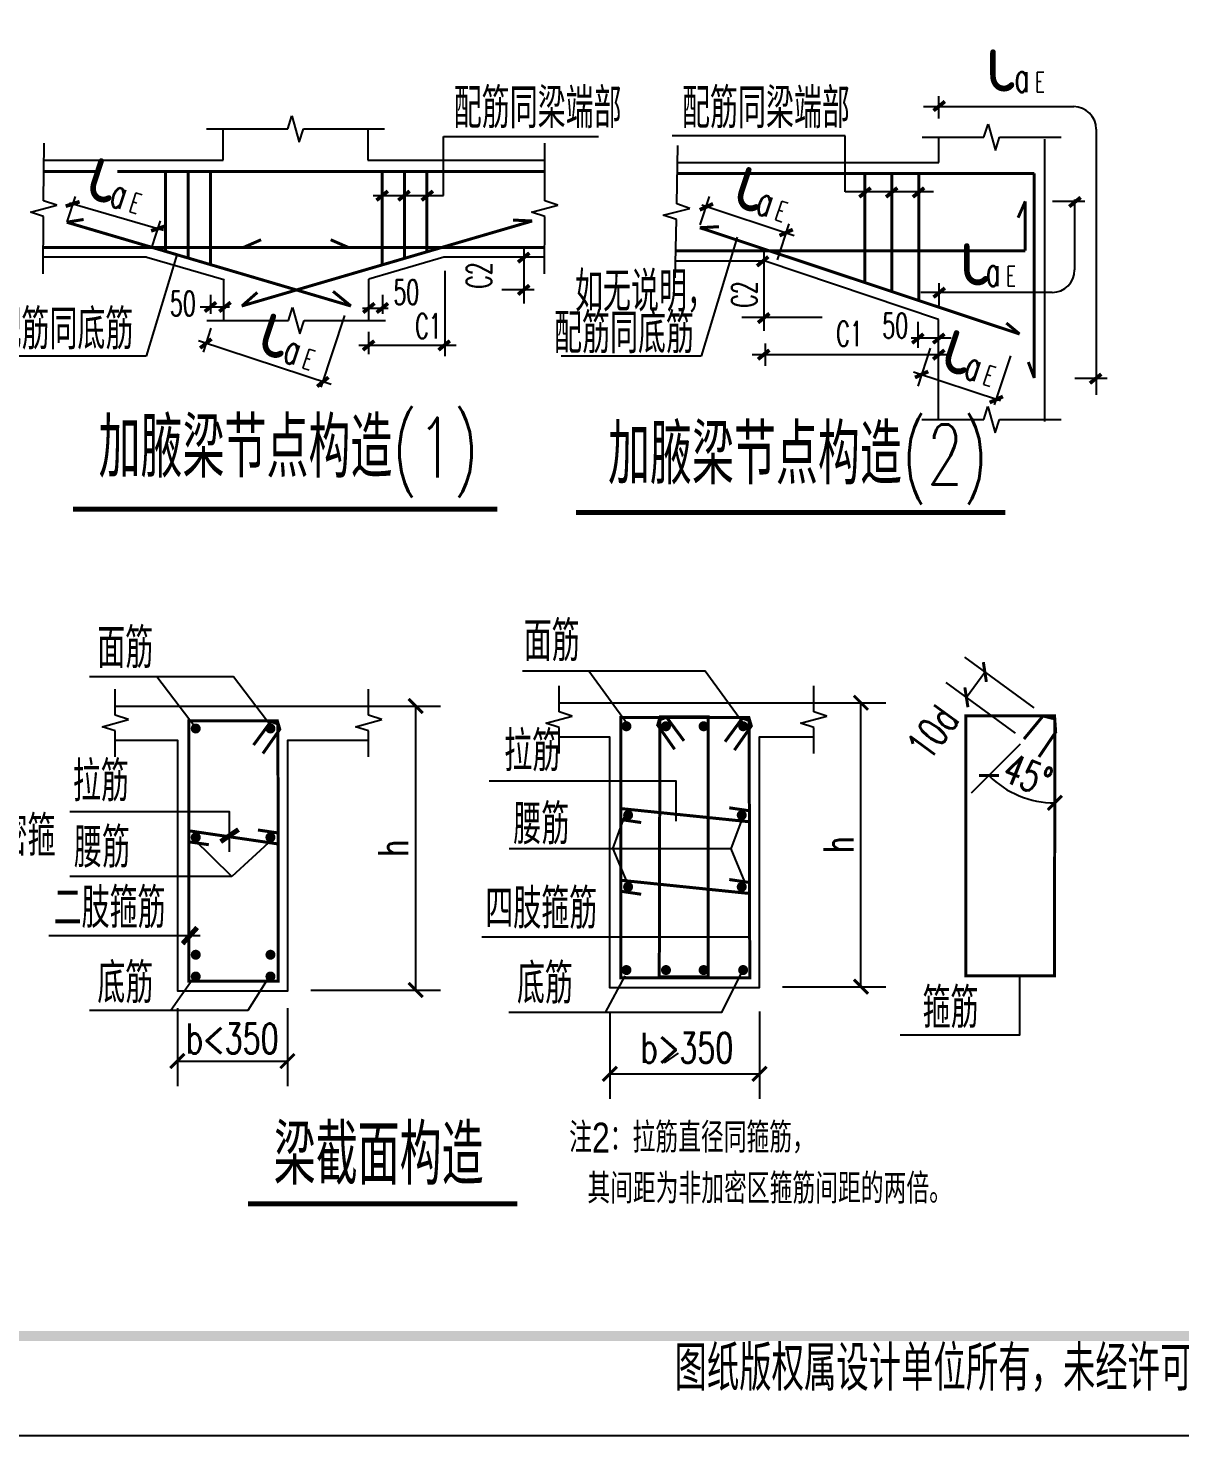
# Model space of a CAD drawing. Extents: x 250899 to 650964, y 268083 to 317384.
# Drawn here: x 421176 to 432701, y 271733 to 285818 of the extents above; entities that cross this region are included whole.
import ezdxf
from ezdxf.enums import TextEntityAlignment as Align

# ---------------------------------------------------------------- set-up
doc = ezdxf.new("R2010")
doc.units = 0
doc.header["$LTSCALE"] = 1000
doc.header["$MEASUREMENT"] = 0
for name, color, linetype in [('14', 14, 'Continuous'), ('_0', 7, 'Continuous'), ('BAR-TEXT', 7, 'Continuous'), ('LP2', 2, 'Continuous'), ('OTHER', 7, 'Continuous'), ('PUB_TEXT', 7, 'Continuous'), ('PUB_TITLE', 4, 'Continuous'), ('SLABSTEE', 7, 'Continuous')]:
    doc.layers.add(name, color=color, linetype=linetype)
doc.styles.add('_HZTXT', font='gs_txt.shx', dxfattribs={"width": 0.8, "bigfont": 'gs_hztxt.shx'})
doc.styles.add('DIM_S2', font='simplex.shx', dxfattribs={"width": 0.7})
doc.styles.add('HZ', font='txt', dxfattribs={"width": 0.8, "bigfont": 'hztxt'})
doc.styles.add('HZTXT', font='txt.shx', dxfattribs={"bigfont": 'hztxt.shx'})
doc.styles.add('hztxt0', font='romans.shx', dxfattribs={"bigfont": 'gbcbig0.shx'})
doc.styles.add('simplex', font='SIMPLEX.shx', dxfattribs={"width": 0.5})
doc.styles.add('TSSD_Rein', font='tssdeng.shx', dxfattribs={"width": 0.7, "bigfont": 'hztxt.shx'})
doc.dimstyles.new('DIM_01', dxfattribs={"dimtxt": 300, "dimasz": 1, "dimexe": 250, "dimexo": 0.0625, "dimgap": 75, "dimtad": 1, "dimdec": 0, "dimzin": 0, "dimdsep": 46, "dimtxsty": 'DIM_S2', "dimblk": 'DI', "dimblk1": 'DI', "dimblk2": 'DI', "dimsah": 1, "dimcen": 0.09, "dimadec": 0, "dimazin": 0, "dimtfac": 1, "dimtdec": 0, "dimtix": 1, "dimtofl": 0, "dimtmove": 2, "dimatfit": 3, "dimldrblk": 'DI', "dimfxl": 1, "dimtolj": 1, "dimtzin": 0, "dimarcsym": 0})

# ---------------------------------------------------------------- blocks, each defined once
blk = doc.blocks.new('DI')
at = {"const_width": 30}
blk.add_lwpolyline([(-71, -71), (71, 71)], dxfattribs=at)
blk = doc.blocks.new('*D140')
at = {"color": 0, "lineweight": -2, "transparency": 16777216}
for p, q in [((431243, 279016), (430548, 279524)), ((430565, 279124), (430749, 279375)), ((431057, 278763), (430363, 279270))]:
    blk.add_line(p, q, dxfattribs=at)
at = {"layer": 'Defpoints', "color": 0, "transparency": 16777216}
for p in [(430750, 279376), (431243, 279016), (431057, 278763)]:
    blk.add_point(p, dxfattribs=at)
at = {"color": 0, "lineweight": -2, "transparency": 16777216}
for p, rotation in [((430750, 279376), 53.82228043452883), ((430565, 279123), 233.8222804345289)]:
    blk.add_blockref('DI', p, dxfattribs=dict(at, rotation=rotation))
at = {"color": 0, "transparency": 16777216, "insert": (430228, 278772), "char_height": 300, "attachment_point": 5, "rotation": 53.8223, "style": 'DIM_S2'}
blk.add_mtext('\\A1;10d', dxfattribs=at)
blk = doc.blocks.new('*D139')
at = {"color": 0, "lineweight": -2, "transparency": 16777216}
for p, q in [((426997, 275978), (426997, 275106)), ((428495, 275978), (428495, 275106)), ((426998, 275356), (428494, 275356))]:
    blk.add_line(p, q, dxfattribs=at)
at = {"layer": 'Defpoints', "color": 0, "transparency": 16777216}
for p in [(426997, 275978), (428495, 275978), (428495, 275356)]:
    blk.add_point(p, dxfattribs=at)
at = {"color": 0, "lineweight": -2, "transparency": 16777216, "rotation": 180}
blk.add_blockref('DI', (426997, 275356), dxfattribs=at)
at = {"color": 0, "lineweight": -2, "transparency": 16777216}
blk.add_blockref('DI', (428495, 275356), dxfattribs=at)
at = {"color": 0, "transparency": 16777216, "insert": (427769, 275616), "char_height": 300, "attachment_point": 5, "style": 'DIM_S2'}
blk.add_mtext('\\A1;b>350', dxfattribs=at)
blk = doc.blocks.new('*D137')
at = {"color": 0, "lineweight": -2, "transparency": 16777216}
for p, q in [((428724, 279068), (429760, 279068)), ((429510, 276228), (429510, 279067)), ((428724, 276227), (429760, 276227))]:
    blk.add_line(p, q, dxfattribs=at)
at = {"layer": 'Defpoints', "color": 0, "transparency": 16777216}
for p in [(428724, 279068), (429510, 279068), (428724, 276227)]:
    blk.add_point(p, dxfattribs=at)
at = {"color": 0, "lineweight": -2, "transparency": 16777216}
for p, rotation in [((429510, 279068), 90), ((429510, 276227), 270)]:
    blk.add_blockref('DI', p, dxfattribs=dict(at, rotation=rotation))
at = {"color": 0, "transparency": 16777216, "insert": (429285, 277648), "char_height": 300, "attachment_point": 5, "rotation": 90, "style": 'DIM_S2'}
blk.add_mtext('\\A1;h', dxfattribs=at)
blk = doc.blocks.new('*D136')
at = {"color": 0, "lineweight": -2, "transparency": 16777216}
for p, q in [((422669, 276011), (422669, 275233)), ((423770, 276011), (423770, 275233)), ((422670, 275483), (423769, 275483))]:
    blk.add_line(p, q, dxfattribs=at)
at = {"layer": 'Defpoints', "color": 0, "transparency": 16777216}
for p in [(422669, 276011), (423770, 276011), (423770, 275483)]:
    blk.add_point(p, dxfattribs=at)
at = {"color": 0, "lineweight": -2, "transparency": 16777216, "rotation": 180}
blk.add_blockref('DI', (422669, 275483), dxfattribs=at)
at = {"color": 0, "lineweight": -2, "transparency": 16777216}
blk.add_blockref('DI', (423770, 275483), dxfattribs=at)
at = {"color": 0, "transparency": 16777216, "insert": (423219, 275708), "char_height": 300, "attachment_point": 5, "style": 'DIM_S2'}
blk.add_mtext('\\A1;b<350', dxfattribs=at)
blk = doc.blocks.new('*D134')
at = {"color": 0, "lineweight": -2, "transparency": 16777216}
for p, q in [((424004, 279035), (425304, 279035)), ((425054, 276194), (425054, 279034)), ((424004, 276193), (425304, 276193))]:
    blk.add_line(p, q, dxfattribs=at)
at = {"layer": 'Defpoints', "color": 0, "transparency": 16777216}
for p in [(424004, 279035), (425054, 279035), (424004, 276193)]:
    blk.add_point(p, dxfattribs=at)
at = {"color": 0, "lineweight": -2, "transparency": 16777216}
for p, rotation in [((425054, 279035), 90), ((425054, 276193), 270)]:
    blk.add_blockref('DI', p, dxfattribs=dict(at, rotation=rotation))
at = {"color": 0, "transparency": 16777216, "insert": (424829, 277614), "char_height": 300, "attachment_point": 5, "rotation": 90, "style": 'DIM_S2'}
blk.add_mtext('\\A1;h', dxfattribs=at)
blk = doc.blocks.new('*D99')
at = {"color": 0, "lineweight": -2, "transparency": 16777216}
blk.add_line((431103, 278654), (430613, 278164), dxfattribs=at)
blk.add_arc((431449, 278999), 932, 225.0369, 270.078, dxfattribs=at)
at = {"layer": 'Defpoints', "color": 0, "transparency": 16777216}
for p in [(431383, 278933), (431449, 278908), (431103, 278654), (430984, 278192), (431456, 276335)]:
    blk.add_point(p, dxfattribs=at)
at = {"color": 0, "lineweight": -2, "transparency": 16777216}
for p, rotation in [((430790, 278341), 135.0061127523032), ((431451, 278067), 0.1087065157747524)]:
    blk.add_blockref('DI', p, dxfattribs=dict(at, rotation=rotation))
at = {"color": 0, "transparency": 16777216, "insert": (431179, 278346), "char_height": 300, "attachment_point": 5, "rotation": 337.5574, "style": 'DIM_S2'}
blk.add_mtext('\\A1;45°', dxfattribs=at)
blk = doc.blocks.new('弘吉车间2')
at = {"layer": '14', "style": 'hztxt0'}
blk.add_text('图纸版权属设计单位所有，未经许可，外人及外单位不得翻印复制作为其他工程之用。', height=450, rotation=359.9997, dxfattribs=at).set_placement((-14838, -548))

msp = doc.modelspace()

# ---------------------------------------------------------------- linework, layer by layer
at = {"color": 3}
for p, q in [((430284.4, 285139.1), (430284.4, 284915)), ((430136.7, 285033.8), (431638.7, 285033.8)), ((431863.7, 284808.8), (431863.7, 282150.3)), ((425331.6, 284732.7), (426883.1, 284732.7)), ((425331.6, 284144.6), (425331.6, 284732.7)), ((429353, 284741.1), (427619.7, 284741.1)), ((429353, 284180.2), (429353, 284741.1)), ((421566.4, 283880.8), (421648.8, 284134.5)), ((424627.6, 284144.6), (425331.6, 284144.6)), ((427901.2, 283851.7), (427994.4, 284132.8)), ((429353, 284180.2), (429353.5, 284179.7)), ((430234.3, 284179.7), (429353.5, 284179.7)), ((431648.3, 284105.1), (431648.3, 283398.9)), ((421590.8, 284071.1), (422530.2, 283798.2)), ((427916.6, 284051.1), (428841.5, 283744.4)), ((431750.2, 284084.4), (431426.7, 284084.4)), ((422414.7, 283625.2), (422500.8, 283890.3)), ((428673.6, 283501.2), (428789.9, 283859.1)), ((428271.8, 283726.5), (427910.1, 282536.9)), ((422664.5, 283551.5), (422356, 282536.9)), ((426141, 283064.5), (426141, 283607)), ((428541.9, 282788.5), (428541.9, 283599.7)), ((425344.4, 283390), (425344.4, 282537.9)), ((430290.7, 283266.7), (430290.7, 283042.6)), ((422999.5, 283150.7), (422999.5, 282959)), ((424723.4, 283150.7), (424723.4, 282959)), ((426239.6, 283199.7), (425916.1, 283199.7)), ((431423.3, 283173.9), (430110.6, 283173.9)), ((423191, 283026.7), (422898.1, 283026.7)), ((424520.6, 283015.4), (424779.7, 283015.4)), ((424107.4, 282225), (424345.7, 282943.9)), ((429122.9, 282923.7), (428317, 282923.7)), ((422881, 282691.8), (424208.1, 282255.6)), ((423004.2, 282816.6), (422926, 282576.1)), ((424581.5, 282780.7), (424581.5, 282556.6)), ((430012.7, 282718.7), (430412.3, 282718.7)), ((424484.6, 282647.7), (425459, 282647.7)), ((428422.6, 282551.8), (430395.2, 282551.8)), ((428550, 282663.6), (428550, 282439.4)), ((430201.5, 282615.9), (430078.3, 282236.6)), ((422356, 282536.9), (420883.4, 282536.9)), ((427910.1, 282536.9), (426510.5, 282536.9)), ((430847, 282048.4), (431009.5, 282538.7)), ((430037.1, 282379.1), (430905, 282093.2)), ((431975.4, 282313.6), (431651.9, 282313.6)), ((427027.2, 277606), (427152.7, 277952.6)), ((427027.2, 277606), (427165.4, 277273.2)), ((428207, 277606), (428343.6, 277278.1))]:
    msp.add_line(p, q, dxfattribs=at)
for p, q in [((423129, 284498.6), (423129, 284810.3)), ((424575.6, 284810.3), (424575.6, 284498.6)), ((430290.8, 284475.4), (430290.8, 284727.3)), ((431347, 284708.5), (431347, 281882.9)), ((421333.5, 284498.1), (423128.5, 284498.1)), ((424576.1, 284498.1), (426347.3, 284498.1)), ((427675.2, 284474.9), (430290.3, 284474.9)), ((422361.5, 283527.5), (421326.7, 283527.5)), ((422362.5, 283527.3), (423132.8, 283301.9)), ((425334.8, 283527.3), (424585.2, 283308)), ((426344.9, 283527.5), (425335.8, 283527.5)), ((428551.1, 283487.5), (427653.5, 283487.5)), ((430287, 282903.6), (428552.1, 283487.3)), ((423133.3, 282892.8), (423133.3, 283301.3)), ((424584.7, 282892.8), (424584.7, 283307.4)), ((430287.5, 281901.7), (430287.5, 282903)), ((427679.4, 275560.9), (427539.4, 275464.3))]:
    msp.add_line(p, q)
at = {"color": 6}
for p, q in [((423128.5, 284498.1), (423129, 284498.6)), ((424575.6, 284498.6), (424576.1, 284498.1))]:
    msp.add_line(p, q, dxfattribs=at)
at = {"color": 7}
for p, q in [((423128.5, 284487.2), (423129, 284487.7)), ((424575.6, 284487.7), (424576.1, 284487.2)), ((430290.3, 284474.9), (430290.8, 284475.4)), ((422361.5, 283527.5), (422362.5, 283527.3)), ((425334.8, 283527.3), (425335.8, 283527.5)), ((428482.7, 283487.5), (428483.7, 283487.3)), ((428551.1, 283487.5), (428552.1, 283487.3)), ((423132.8, 283301.9), (423133.3, 283301.3)), ((424585.2, 283308), (424584.7, 283307.4)), ((430287, 282903.6), (430287.5, 282903))]:
    msp.add_line(p, q, dxfattribs=at)
at = {"color": 7, "const_width": 37.5}
for points in [[(430349.9, 285085.1), (430236.3, 284993)], [(421690.6, 284082), (421551.6, 284036.7)], [(424775.5, 284188.1), (424661.9, 284096)], [(424993.7, 284188.1), (424880.1, 284096)], [(425227.1, 284188.1), (425113.5, 284096)], [(429607, 284220.5), (429493.4, 284128.5)], [(429874.3, 284220.5), (429760.7, 284128.5)], [(430142.9, 284220.5), (430029.3, 284128.5)], [(431708.3, 284125), (431594.7, 284033)], [(428029.5, 284060.7), (427896.5, 284000.1)], [(422545.6, 283835.8), (422406.6, 283790.5)], [(428828, 283803.4), (428694.9, 283742.8)], [(426191.8, 283568.5), (426078.2, 283476.5)], [(428582.8, 283531), (428469.2, 283438.9)], [(426191.8, 283245.4), (426078.2, 283153.4)], [(430349.9, 283218), (430236.3, 283126)], [(423057, 283074.9), (422943.4, 282982.9)], [(423202.1, 283074.9), (423088.6, 282982.9)], [(424642.2, 283065), (424528.6, 282972.9)], [(424777.4, 283065), (424663.8, 282972.9)], [(428593.4, 282963.4), (428479.8, 282871.4)], [(423010.7, 282709), (422897.1, 282617)], [(424639.7, 282689.7), (424526.1, 282597.7)], [(425396.2, 282689.7), (425282.6, 282597.7)], [(430135.5, 282758.6), (430021.9, 282666.6)], [(430345.4, 282758.6), (430231.8, 282666.6)], [(428593.4, 282597.4), (428479.8, 282505.4)], [(430345.4, 282597.4), (430231.8, 282505.4)], [(424181.3, 282324.9), (424067.7, 282232.9)], [(430183.4, 282383.6), (430050.4, 282323)], [(431915, 282357.2), (431801.5, 282265.2)], [(430930.9, 282132.8), (430797.9, 282072.2)]]:
    msp.add_lwpolyline(points, dxfattribs=at)
at = {"color": 3, "const_width": 50}
for points in [[(421625.7, 281003.9), (425870.3, 281003.9)], [(426659.3, 280973.6), (430954.8, 280973.6)], [(423377.2, 274053.6), (426071.4, 274053.6)]]:
    msp.add_lwpolyline(points, dxfattribs=at)
at = {"color": 3}
for points in [[(423623.6, 278811.3), (423230.2, 279328), (421788.6, 279328)], [(422855.7, 278811.3), (422462.3, 279328)], [(428343.5, 278845), (427950.1, 279384.9), (426123.7, 279384.9)], [(427178.8, 278845), (426785.5, 279384.9)], [(427660.8, 277884.4), (427660.8, 278284), (425788.6, 278284)], [(423191.6, 277577.9), (423191.6, 277977.5), (421592.1, 277977.5)], [(428341.3, 277963.9), (428207, 277606), (425989.5, 277606)], [(422897.3, 276736.3), (421381.3, 276736.3)], [(428400.6, 276721.3), (425717.4, 276721.3)], [(428311.5, 276367.3), (428113.9, 275967.6), (425986.5, 275967.6)], [(423591.6, 276333.6), (423372.7, 275990.7), (421788.6, 275990.7)], [(422823.7, 276301.6), (422604.8, 275990.7)], [(427146.8, 276335.3), (426949.2, 275967.6)], [(431097, 276335.1), (431097, 275744), (429901.2, 275744)]]:
    msp.add_lwpolyline(points, dxfattribs=at)
for points in [[(422047.7, 279034.8), (424591.2, 279034.8)], [(426489.2, 279068.5), (429046.6, 279068.5)], [(422047.7, 278695.2), (422670.7, 278695.2), (422670.7, 276184.9), (423775.2, 276184.9), (423775.2, 278695.2), (424582.5, 278695.2)], [(426489.2, 278728.9), (426993.9, 278728.9), (426993.9, 276218.5), (428495.1, 276218.5), (428495.1, 278728.9), (429037.9, 278728.9)]]:
    msp.add_lwpolyline(points)
for centre, start, end in [((431638.7, 284808.8), 0, 90), ((431423.3, 283398.9), 270, 0)]:
    msp.add_arc(centre, 225, start, end, dxfattribs=at)
at = {"layer": 'BAR-TEXT'}
for p, q in [((423215.9, 277330), (422826.7, 277710.9)), ((423621.3, 277702.8), (423215.9, 277330)), ((423215.9, 277330), (421592.1, 277330))]:
    msp.add_line(p, q, dxfattribs=at)
at = {"layer": 'BAR-TEXT', "const_width": 50}
for points in [[(423102.4, 277678.5), (423280.8, 277800.1)], [(422721.3, 276657.4), (422867.3, 276819.5)]]:
    msp.add_lwpolyline(points, dxfattribs=at)
at = {"layer": 'LP2', "color": 3}
msp.add_line((430082.6, 282619.6), (430082.6, 282880.4), dxfattribs=at)
at = {"layer": 'OTHER'}
for p, q in [((422961, 284810.3), (423774.3, 284810.3)), ((423774.3, 284810.3), (423816.3, 284942.3)), ((423816.3, 284942.3), (423888.3, 284678.3)), ((423888.3, 284678.3), (423930.3, 284810.3)), ((423930.3, 284810.3), (424743.6, 284810.3)), ((430740.9, 284727.3), (430782.9, 284859.3)), ((430782.9, 284859.3), (430854.9, 284595.3)), ((421330.7, 284090.8), (421334.7, 284666.1)), ((426346.3, 284090.8), (426347.7, 284666.1)), ((430122.8, 284727.3), (430740.9, 284727.3)), ((430854.9, 284595.3), (430896.9, 284727.3)), ((430896.9, 284727.3), (431515, 284727.3)), ((427666, 284059.2), (427678.9, 284642.8)), ((421197.9, 283977.7), (421462.4, 284047.9)), ((421329.6, 283934.8), (421197.9, 283977.7)), ((421462.4, 284047.9), (421330.7, 284090.8)), ((426214, 283977.1), (426478.2, 284048.5)), ((426345.9, 283934.8), (426214, 283977.1)), ((426478.2, 284048.5), (426346.3, 284090.8)), ((427531.6, 283948.1), (427797.1, 284014.3)), ((427797.1, 284014.3), (427666, 284059.2)), ((421325.5, 283359.5), (421329.6, 283934.8)), ((426344.5, 283359.5), (426345.9, 283934.8)), ((427662.6, 283903.2), (427531.6, 283948.1)), ((427649.8, 283319.5), (427662.6, 283903.2)), ((423781, 282892.8), (423823, 283024.8)), ((423823, 283024.8), (423895, 282760.8)), ((422965.3, 282892.8), (423781, 282892.8)), ((423895, 282760.8), (423937, 282892.8)), ((423937, 282892.8), (424752.7, 282892.8)), ((430739.3, 281901.7), (430781.3, 282033.7)), ((430781.3, 282033.7), (430853.3, 281769.7)), ((430119.5, 281901.7), (430739.3, 281901.7)), ((430853.3, 281769.7), (430895.3, 281901.7)), ((430895.3, 281901.7), (431515, 281901.7)), ((422047.7, 278943), (422047.7, 279202.8)), ((424582.5, 278943), (424582.5, 279202.8)), ((426489.2, 278976.7), (426489.2, 279236.5)), ((429037.9, 278976.7), (429037.9, 279236.5)), ((421915.7, 278829), (422179.7, 278901)), ((422179.7, 278901), (422047.7, 278943)), ((424450.5, 278829), (424714.5, 278901)), ((424714.5, 278901), (424582.5, 278943)), ((426357.2, 278862.7), (426621.2, 278934.7)), ((426621.2, 278934.7), (426489.2, 278976.7)), ((428905.9, 278862.7), (429169.9, 278934.7)), ((429169.9, 278934.7), (429037.9, 278976.7)), ((422047.7, 278787), (421915.7, 278829)), ((422047.7, 278527.2), (422047.7, 278787)), ((424582.5, 278787), (424450.5, 278829)), ((424582.5, 278527.2), (424582.5, 278787)), ((426489.2, 278820.7), (426357.2, 278862.7)), ((426489.2, 278560.9), (426489.2, 278820.7)), ((429037.9, 278820.7), (428905.9, 278862.7)), ((429037.9, 278560.9), (429037.9, 278820.7))]:
    msp.add_line(p, q, dxfattribs=at)
at = {"layer": 'PUB_TITLE'}
msp.add_lwpolyline([(384081.7, 271733.2), (384081.7, 313733.2), (443481.7, 313733.2), (443481.7, 271733.2)], close=True, dxfattribs=at)
at = {"layer": 'PUB_TITLE', "const_width": 100}
msp.add_lwpolyline([(386581.7, 272733.2), (442481.7, 272733.2), (442481.7, 312733.2), (386581.7, 312733.2)], close=True, dxfattribs=at)
at = {"layer": 'SLABSTEE', "const_width": 30}
for points in [[(421337.2, 284385.1), (421850.8, 284385.1)], [(422068.4, 284385.1), (426344.9, 284385.1)], [(422550.8, 283585), (422550.8, 284385.1)], [(422775.8, 283518.7), (422775.8, 284385.1)], [(423000.8, 283452.4), (423000.8, 284385.1)], [(424717, 283449.1), (424717, 284385.1)], [(424942, 283514.9), (424942, 284385.1)], [(425167, 283580.8), (425167, 284385.1)], [(427662.6, 284364.2), (431244.8, 284364.2)], [(429547.5, 283273.1), (429547.5, 284357.9)], [(429817.5, 283183.3), (429817.5, 284357.9)], [(430087.5, 283093.6), (430087.5, 284357.9)], [(431244.8, 284364.2), (431244.8, 282318.5)], [(431154.8, 284086.1), (431082.5, 283922.1)], [(431154.8, 283591.6), (431154.8, 284086.1)], [(421562.2, 283876.5), (421731.3, 283904.2)], [(421562.2, 283876.5), (424406, 283038.1)], [(426219.6, 283888.7), (423312.1, 283038.1)], [(426219.6, 283888.7), (426027.7, 283898.3)], [(427897.8, 283821.7), (428090.1, 283831.9)], [(427897.8, 283821.7), (431097.7, 282757.6)], [(423333.1, 283625.2), (423507.2, 283701.3)], [(424378, 283625.2), (424203.1, 283701.3)], [(421326.7, 283625.2), (426344.9, 283625.2)], [(427653.5, 283591.6), (431154.8, 283591.6)], [(423317, 283039.5), (423469.3, 283174.4)], [(424406, 283038.1), (424227.2, 283184.8)], [(431097.7, 282757.6), (430965.2, 282867.8)], [(431244.4, 282318.4), (431184.8, 282477.6)], [(431244.4, 282318.4), (431244.8, 282318.5)], [(423524.8, 278560.5), (423694.5, 278802.7), (423670.1, 278885.9), (422783.8, 278885.9), (422783.8, 276283.8), (423678.7, 276283.8), (423675.6, 278856.3), (423605.9, 278881.5), (423431.4, 278645.3)], [(428243.3, 278594.1), (428413, 278836.4), (428388.6, 278919.6), (427105.5, 278919.6), (427105.5, 276317.4), (428397.2, 276317.4), (428390.9, 278890), (428324.3, 278915.2), (428149.9, 278679)], [(427645.6, 278602.6), (427475.9, 278844.8), (427500.3, 278928.1), (427979.6, 278928.1), (427979.6, 276325.9), (427491.7, 276325.9), (427498, 278898.5), (427564.5, 278923.7), (427739, 278687.4)], [(431291.2, 278526.4), (431458.6, 278774.5), (431447, 278937.2), (430560.7, 278937.2), (430560.7, 276335), (431447.7, 276335.2), (431449.3, 278907.6), (431331.6, 278936.1), (431141, 278705.3)], [(427110.6, 278009.2), (428393.2, 277877.6)], [(427110.6, 277899.3), (427310.6, 277869.9)], [(428191.8, 278017.3), (428393.1, 277987.6)], [(422783.8, 277787.3), (423677, 277655.7)], [(423475.6, 277795.4), (423676.9, 277765.7)], [(422783.8, 277677.4), (422983.8, 277647.9)], [(427110.6, 277291.7), (428393.2, 277160.1)], [(427110.6, 277181.8), (427310.6, 277152.4)], [(428191.8, 277299.8), (428393.1, 277270.1)]]:
    msp.add_lwpolyline(points, dxfattribs=at)
at = {"layer": 'SLABSTEE', "const_width": 50}
for points in [[(422828.1, 278810.7, 1), (422878.1, 278810.7, 1)], [(423625.8, 278810.7, -1), (423575.8, 278810.7, -1)], [(427138.1, 278833.2, 1), (427188.1, 278833.2, 1)], [(427583.9, 278833.2, -1), (427533.9, 278833.2, -1)], [(427910.2, 278833.2, 1), (427960.2, 278833.2, 1)], [(428356, 278833.2, -1), (428306, 278833.2, -1)], [(427154.9, 277943.8, -1), (427204.9, 277943.8, -1)], [(428342, 277943.8, 1), (428292, 277943.8, 1)], [(422828.1, 277721.9, -1), (422878.1, 277721.9, -1)], [(423625.8, 277721.9, 1), (423575.8, 277721.9, 1)], [(427154.9, 277226.3, -1), (427204.9, 277226.3, -1)], [(428342, 277226.3, 1), (428292, 277226.3, 1)], [(422828.1, 276546.9, -1), (422878.1, 276546.9, -1)], [(423625.8, 276546.9, 1), (423575.8, 276546.9, 1)], [(422828.1, 276329.4, -1), (422878.1, 276329.4, -1)], [(423625.8, 276329.4, 1), (423575.8, 276329.4, 1)], [(427138.1, 276393.9, -1), (427188.1, 276393.9, -1)], [(427583.9, 276393.9, 1), (427533.9, 276393.9, 1)], [(427910.2, 276393.9, -1), (427960.2, 276393.9, -1)], [(428356, 276393.9, 1), (428306, 276393.9, 1)]]:
    msp.add_lwpolyline(points, format="xyb", close=True, dxfattribs=at)

# ---------------------------------------------------------------- block references
at = {"layer": '_0'}
msp.add_blockref('弘吉车间2', (442481.7, 272733.2), dxfattribs=at)

# ---------------------------------------------------------------- texts
at = {"width": 0.7}
for s, height, style, p in [('配筋同梁端部', 400, 'TSSD_Rein', (425434.8, 284818.1)), ('配筋同梁端部', 400, 'TSSD_Rein', (427719.2, 284818.1)), ('如无说明，', 400, 'TSSD_Rein', (426648.5, 282983.3)), ('加腋梁节点构造(1)', 600, 'HZ', (421881, 281321.1)), ('加腋梁节点构造(2)', 600, 'HZ', (426979.1, 281253.1)), ('面筋', 400, 'TSSD_Rein', (426135.7, 279484.7)), ('面筋', 400, 'TSSD_Rein', (421867.4, 279415.1)), ('拉筋', 400, 'TSSD_Rein', (425939.8, 278383.6)), ('拉筋', 400, 'TSSD_Rein', (421623.4, 278082.3)), ('腰筋', 400, 'TSSD_Rein', (426032, 277652.4)), ('三个密箍', 400, 'TSSD_Rein', (420329.8, 277536.2)), ('腰筋', 400, 'TSSD_Rein', (421635.4, 277419)), ('二肢箍筋', 400, 'TSSD_Rein', (421431, 276814.6)), ('四肢箍筋', 400, 'TSSD_Rein', (425750.5, 276807.7)), ('底筋', 400, 'TSSD_Rein', (421868.2, 276063.2)), ('底筋', 400, 'TSSD_Rein', (426067.2, 276058.2)), ('箍筋', 400, 'TSSD_Rein', (430126.4, 275815.2)), ('梁截面构造', 600, 'HZ', (423633.5, 274245.4))]:
    msp.add_text(s, height=height, rotation=360, dxfattribs=dict(at, style=style)).set_placement(p)
at = {"color": 7, "style": 'simplex', "width": 0.6}
for s, rotation, p in [('C2', 90, (425812.5, 283212.1)), ('C1', 360, (425050, 282712))]:
    msp.add_text(s, height=250, rotation=rotation, dxfattribs=at).set_placement(p)
for p in [(424960, 283051.7), (422723.8, 282938.3), (429853.1, 282718)]:
    msp.add_text('50', height=250, rotation=360, dxfattribs=at).set_placement(p, align=Align.CENTER)
at = {"style": 'TSSD_Rein', "width": 0.7}
for p in [(421528.7, 282604.9), (427138.6, 282565.9)]:
    msp.add_text('配筋同底筋', height=400, rotation=360, dxfattribs=at).set_placement(p, align=Align.CENTER)
at = {"layer": 'PUB_TEXT'}
for s, height, rotation, style, width, p in [('ι', 600, 360, 'HZTXT', 0.8, (430756.4, 285184)), (' a', 300, 360, 'simplex', 0.6, (430923.7, 285179.4)), ('E', 200, 360, 'simplex', 0.6, (431252.2, 285179.3)), ('ι', 600, 341.78266, 'HZTXT', 0.8, (421713.3, 284137.7)), ('ι', 600, 341.57285, 'HZTXT', 0.8, (428192.5, 284050.2)), (' a', 300, 341.78266, 'simplex', 0.6, (421856.1, 284086)), ('E', 200, 341.78266, 'simplex', 0.6, (422173, 283988.2)), (' a', 300, 341.57285, 'simplex', 0.6, (428323.5, 284009.4)), ('E', 200, 341.57285, 'simplex', 0.6, (428635.1, 283905.5)), ('ι', 600, 360, 'HZTXT', 0.8, (430494.6, 283244.4)), (' a', 300, 360, 'simplex', 0.6, (430635.4, 283237.4)), ('E', 200, 360, 'simplex', 0.6, (430963.9, 283237.4)), ('C2', 250, 90, 'simplex', 0.6, (428466.8, 283022.1)), ('ι', 600, 341.78266, 'HZTXT', 0.8, (423436, 282583.1)), ('C1', 250, 360, 'simplex', 0.6, (429264.2, 282636.1)), ('ι', 600, 341.57285, 'HZTXT', 0.8, (430271.1, 282418.3)), (' a', 300, 341.78266, 'simplex', 0.6, (423593.5, 282526.4)), ('E', 200, 341.78266, 'simplex', 0.6, (423905.5, 282423.7)), (' a', 300, 341.57285, 'simplex', 0.6, (430406.7, 282363.4)), ('E', 200, 341.57285, 'simplex', 0.6, (430718.3, 282259.6)), ('注2：拉筋直径同箍筋，', 300, 360, '_HZTXT', 0.8, (426590, 274567.1)), ('其间距为非加密区箍筋间距的两倍。', 300, 360, '_HZTXT', 0.8, (426772.3, 274057.1))]:
    msp.add_text(s, height=height, rotation=rotation, dxfattribs=dict(at, style=style, width=width)).set_placement(p)

# ---------------------------------------------------------------- dimensions: what is measured, and where the dimension line sits
dim = msp.add_linear_dim(base=(430750.1, 279376.2), p1=(431057.3, 278762.6), p2=(431242.6, 279016), angle=53.82228, text='10d', dimstyle='DIM_01')
dim.commit()
dim.dimension.update_dxf_attribs({"geometry": '*D140', "text_midpoint": (430228.2, 278772.4), "dimtype": 129})
for base, p1, p2, picture, middle in [((425054.1, 279034.8), (424004.2, 276193.2), (424004.2, 279034.8), '*D134', (424829.1, 277614)), ((429509.5, 279068.5), (428724.1, 276226.9), (428724.1, 279068.5), '*D137', (429284.5, 277647.7))]:
    dim = msp.add_linear_dim(base=base, p1=p1, p2=p2, angle=90, text='h', dimstyle='DIM_01')
    dim.commit()
    dim.dimension.update_dxf_attribs({"geometry": picture, "text_midpoint": middle})
dim = msp.add_angular_dim_2l(base=(430983.7, 278192), line1=((431455.6, 276335), (431449.3, 278907.6)), line2=((431382.7, 278932.8), (431103.4, 278653.7)), dimstyle='DIM_01')
dim.commit()
dim.dimension.update_dxf_attribs({"geometry": '*D99', "text_midpoint": (431179.3, 278345.9)})
dim = msp.add_linear_dim(base=(423769.8, 275482.8), p1=(422668.9, 276010.6), p2=(423769.8, 276010.6), text='b<350', dimstyle='DIM_01')
dim.commit()
dim.dimension.update_dxf_attribs({"geometry": '*D136', "text_midpoint": (423219.3, 275707.8)})
dim = msp.add_linear_dim(base=(428494.7, 275356.4), p1=(426997.1, 275977.7), p2=(428494.7, 275977.7), text='b>350', dimstyle='DIM_01')
dim.commit()
dim.dimension.update_dxf_attribs({"geometry": '*D139', "text_midpoint": (427769.3, 275616), "dimtype": 128})

doc.saveas('drawing.dxf')
